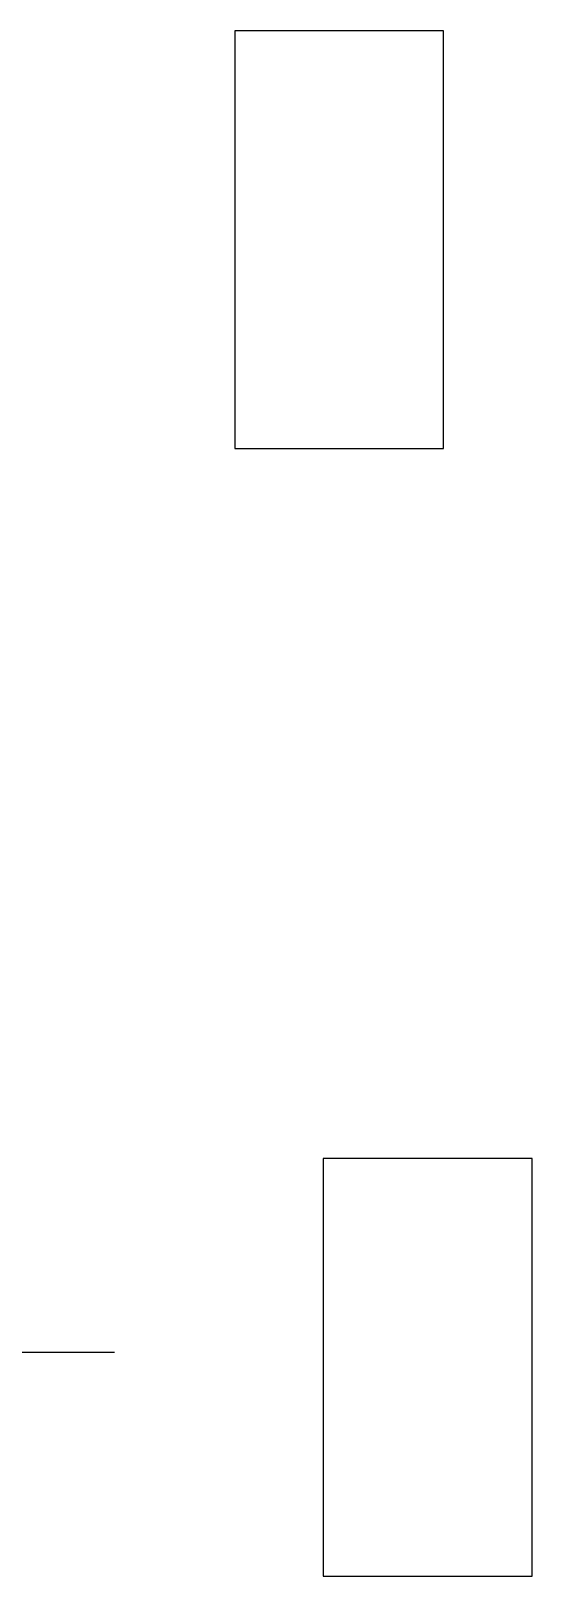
# Model space of a CAD drawing. Extents: x -19 to 297, y 0 to 420.
# Drawn here: x 85.17 to 88.17, y 179.93 to 189.18 of the extents above; entities that cross this region are included whole.
import ezdxf

# ---------------------------------------------------------------- set-up
doc = ezdxf.new("R2010")
doc.units = 0
doc.header["$MEASUREMENT"] = 0
doc.linetypes.add('K5LT_BASIC', pattern=[0])
doc.layers.add('Системный слой', color=7, linetype='Continuous')

# ---------------------------------------------------------------- blocks, each defined once
blk = doc.blocks.new('*U')
at = {"layer": 'Системный слой', "color": 5, "linetype": 'K5LT_BASIC'}
for p, q in [((87.6365, 189.1771), (86.3865, 189.1771)), ((86.3865, 189.1771), (86.3865, 186.6771)), ((87.6365, 186.6771), (87.6365, 189.1771)), ((86.3865, 186.6771), (87.6365, 186.6771)), ((88.1656, 182.4302), (86.9156, 182.4302)), ((86.9156, 182.4302), (86.9156, 179.9302)), ((88.1656, 179.9302), (88.1656, 182.4302)), ((86.9156, 179.9302), (88.1656, 179.9302))]:
    blk.add_line(p, q, dxfattribs=at)

msp = doc.modelspace()

# ---------------------------------------------------------------- linework, layer by layer
at = {"layer": 'Системный слой', "color": 5, "linetype": 'K5LT_BASIC'}
msp.add_line((85.6667, 181.2688), (84.6667, 181.2688), dxfattribs=at)

# ---------------------------------------------------------------- block references
at = {"layer": 'Системный слой'}
msp.add_blockref('*U', (0, 0), dxfattribs=at)
msp.add_blockref('*U', (0, 0), dxfattribs=at)
msp.add_blockref('*U', (0, 0), dxfattribs=at)
msp.add_blockref('*U', (0, 0), dxfattribs=at)
msp.add_blockref('*U', (0, 0), dxfattribs=at)
msp.add_blockref('*U', (0, 0), dxfattribs=at)
msp.add_blockref('*U', (0, 0), dxfattribs=at)
msp.add_blockref('*U', (0, 0), dxfattribs=at)
msp.add_blockref('*U', (0, 0), dxfattribs=at)
msp.add_blockref('*U', (0, 0), dxfattribs=at)
msp.add_blockref('*U', (0, 0), dxfattribs=at)
msp.add_blockref('*U', (0, 0), dxfattribs=at)
msp.add_blockref('*U', (0, 0), dxfattribs=at)
msp.add_blockref('*U', (0, 0), dxfattribs=at)
msp.add_blockref('*U', (0, 0), dxfattribs=at)
msp.add_blockref('*U', (0, 0), dxfattribs=at)
msp.add_blockref('*U', (0, 0), dxfattribs=at)
msp.add_blockref('*U', (0, 0), dxfattribs=at)
msp.add_blockref('*U', (0, 0), dxfattribs=at)
msp.add_blockref('*U', (0, 0), dxfattribs=at)
msp.add_blockref('*U', (0, 0), dxfattribs=at)
msp.add_blockref('*U', (0, 0), dxfattribs=at)
msp.add_blockref('*U', (0, 0), dxfattribs=at)
msp.add_blockref('*U', (0, 0), dxfattribs=at)
msp.add_blockref('*U', (0, 0), dxfattribs=at)
msp.add_blockref('*U', (0, 0), dxfattribs=at)
msp.add_blockref('*U', (0, 0), dxfattribs=at)
msp.add_blockref('*U', (0, 0), dxfattribs=at)
msp.add_blockref('*U', (0, 0), dxfattribs=at)
msp.add_blockref('*U', (0, 0), dxfattribs=at)
msp.add_blockref('*U', (0, 0), dxfattribs=at)
msp.add_blockref('*U', (0, 0), dxfattribs=at)
msp.add_blockref('*U', (0, 0), dxfattribs=at)
msp.add_blockref('*U', (0, 0), dxfattribs=at)
msp.add_blockref('*U', (0, 0), dxfattribs=at)
msp.add_blockref('*U', (0, 0), dxfattribs=at)
msp.add_blockref('*U', (0, 0), dxfattribs=at)
msp.add_blockref('*U', (0, 0), dxfattribs=at)
msp.add_blockref('*U', (0, 0), dxfattribs=at)
msp.add_blockref('*U', (0, 0), dxfattribs=at)
msp.add_blockref('*U', (0, 0), dxfattribs=at)
msp.add_blockref('*U', (0, 0), dxfattribs=at)
msp.add_blockref('*U', (0, 0), dxfattribs=at)
msp.add_blockref('*U', (0, 0), dxfattribs=at)
msp.add_blockref('*U', (0, 0), dxfattribs=at)
msp.add_blockref('*U', (0, 0), dxfattribs=at)
msp.add_blockref('*U', (0, 0), dxfattribs=at)
msp.add_blockref('*U', (0, 0), dxfattribs=at)
msp.add_blockref('*U', (0, 0), dxfattribs=at)
msp.add_blockref('*U', (0, 0), dxfattribs=at)
msp.add_blockref('*U', (0, 0), dxfattribs=at)
msp.add_blockref('*U', (0, 0), dxfattribs=at)
msp.add_blockref('*U', (0, 0), dxfattribs=at)
msp.add_blockref('*U', (0, 0), dxfattribs=at)
msp.add_blockref('*U', (0, 0), dxfattribs=at)
msp.add_blockref('*U', (0, 0), dxfattribs=at)
msp.add_blockref('*U', (0, 0), dxfattribs=at)
msp.add_blockref('*U', (0, 0), dxfattribs=at)
msp.add_blockref('*U', (0, 0), dxfattribs=at)
msp.add_blockref('*U', (0, 0), dxfattribs=at)
msp.add_blockref('*U', (0, 0), dxfattribs=at)
msp.add_blockref('*U', (0, 0), dxfattribs=at)
msp.add_blockref('*U', (0, 0), dxfattribs=at)
msp.add_blockref('*U', (0, 0), dxfattribs=at)
msp.add_blockref('*U', (0, 0), dxfattribs=at)
msp.add_blockref('*U', (0, 0), dxfattribs=at)
msp.add_blockref('*U', (0, 0), dxfattribs=at)
msp.add_blockref('*U', (0, 0), dxfattribs=at)
msp.add_blockref('*U', (0, 0), dxfattribs=at)
msp.add_blockref('*U', (0, 0), dxfattribs=at)
msp.add_blockref('*U', (0, 0), dxfattribs=at)
msp.add_blockref('*U', (0, 0), dxfattribs=at)
msp.add_blockref('*U', (0, 0), dxfattribs=at)
msp.add_blockref('*U', (0, 0), dxfattribs=at)
msp.add_blockref('*U', (0, 0), dxfattribs=at)
msp.add_blockref('*U', (0, 0), dxfattribs=at)
msp.add_blockref('*U', (0, 0), dxfattribs=at)
msp.add_blockref('*U', (0, 0), dxfattribs=at)
msp.add_blockref('*U', (0, 0), dxfattribs=at)
msp.add_blockref('*U', (0, 0), dxfattribs=at)
msp.add_blockref('*U', (0, 0), dxfattribs=at)
msp.add_blockref('*U', (0, 0), dxfattribs=at)
msp.add_blockref('*U', (0, 0), dxfattribs=at)
msp.add_blockref('*U', (0, 0), dxfattribs=at)
msp.add_blockref('*U', (0, 0), dxfattribs=at)
msp.add_blockref('*U', (0, 0), dxfattribs=at)
msp.add_blockref('*U', (0, 0), dxfattribs=at)
msp.add_blockref('*U', (0, 0), dxfattribs=at)
msp.add_blockref('*U', (0, 0), dxfattribs=at)
msp.add_blockref('*U', (0, 0), dxfattribs=at)
msp.add_blockref('*U', (0, 0), dxfattribs=at)
msp.add_blockref('*U', (0, 0), dxfattribs=at)
msp.add_blockref('*U', (0, 0), dxfattribs=at)
msp.add_blockref('*U', (0, 0), dxfattribs=at)
msp.add_blockref('*U', (0, 0), dxfattribs=at)
msp.add_blockref('*U', (0, 0), dxfattribs=at)
msp.add_blockref('*U', (0, 0), dxfattribs=at)
msp.add_blockref('*U', (0, 0), dxfattribs=at)
msp.add_blockref('*U', (0, 0), dxfattribs=at)
msp.add_blockref('*U', (0, 0), dxfattribs=at)
msp.add_blockref('*U', (0, 0), dxfattribs=at)
msp.add_blockref('*U', (0, 0), dxfattribs=at)
msp.add_blockref('*U', (0, 0), dxfattribs=at)
msp.add_blockref('*U', (0, 0), dxfattribs=at)
msp.add_blockref('*U', (0, 0), dxfattribs=at)
msp.add_blockref('*U', (0, 0), dxfattribs=at)
msp.add_blockref('*U', (0, 0), dxfattribs=at)
msp.add_blockref('*U', (0, 0), dxfattribs=at)
msp.add_blockref('*U', (0, 0), dxfattribs=at)
msp.add_blockref('*U', (0, 0), dxfattribs=at)
msp.add_blockref('*U', (0, 0), dxfattribs=at)
msp.add_blockref('*U', (0, 0), dxfattribs=at)
msp.add_blockref('*U', (0, 0), dxfattribs=at)
msp.add_blockref('*U', (0, 0), dxfattribs=at)
msp.add_blockref('*U', (0, 0), dxfattribs=at)
msp.add_blockref('*U', (0, 0), dxfattribs=at)
msp.add_blockref('*U', (0, 0), dxfattribs=at)
msp.add_blockref('*U', (0, 0), dxfattribs=at)
msp.add_blockref('*U', (0, 0), dxfattribs=at)
msp.add_blockref('*U', (0, 0), dxfattribs=at)
msp.add_blockref('*U', (0, 0), dxfattribs=at)
msp.add_blockref('*U', (0, 0), dxfattribs=at)
msp.add_blockref('*U', (0, 0), dxfattribs=at)
msp.add_blockref('*U', (0, 0), dxfattribs=at)
msp.add_blockref('*U', (0, 0), dxfattribs=at)
msp.add_blockref('*U', (0, 0), dxfattribs=at)
msp.add_blockref('*U', (0, 0), dxfattribs=at)
msp.add_blockref('*U', (0, 0), dxfattribs=at)
msp.add_blockref('*U', (0, 0), dxfattribs=at)
msp.add_blockref('*U', (0, 0), dxfattribs=at)
msp.add_blockref('*U', (0, 0), dxfattribs=at)
msp.add_blockref('*U', (0, 0), dxfattribs=at)
msp.add_blockref('*U', (0, 0), dxfattribs=at)
msp.add_blockref('*U', (0, 0), dxfattribs=at)
msp.add_blockref('*U', (0, 0), dxfattribs=at)
msp.add_blockref('*U', (0, 0), dxfattribs=at)
msp.add_blockref('*U', (0, 0), dxfattribs=at)
msp.add_blockref('*U', (0, 0), dxfattribs=at)
msp.add_blockref('*U', (0, 0), dxfattribs=at)
msp.add_blockref('*U', (0, 0), dxfattribs=at)
msp.add_blockref('*U', (0, 0), dxfattribs=at)
msp.add_blockref('*U', (0, 0), dxfattribs=at)
msp.add_blockref('*U', (0, 0), dxfattribs=at)
msp.add_blockref('*U', (0, 0), dxfattribs=at)
msp.add_blockref('*U', (0, 0), dxfattribs=at)
msp.add_blockref('*U', (0, 0), dxfattribs=at)
msp.add_blockref('*U', (0, 0), dxfattribs=at)
msp.add_blockref('*U', (0, 0), dxfattribs=at)
msp.add_blockref('*U', (0, 0), dxfattribs=at)
msp.add_blockref('*U', (0, 0), dxfattribs=at)
msp.add_blockref('*U', (0, 0), dxfattribs=at)
msp.add_blockref('*U', (0, 0), dxfattribs=at)
msp.add_blockref('*U', (0, 0), dxfattribs=at)
msp.add_blockref('*U', (0, 0), dxfattribs=at)
msp.add_blockref('*U', (0, 0), dxfattribs=at)
msp.add_blockref('*U', (0, 0), dxfattribs=at)
msp.add_blockref('*U', (0, 0), dxfattribs=at)
msp.add_blockref('*U', (0, 0), dxfattribs=at)
msp.add_blockref('*U', (0, 0), dxfattribs=at)
msp.add_blockref('*U', (0, 0), dxfattribs=at)
msp.add_blockref('*U', (0, 0), dxfattribs=at)
msp.add_blockref('*U', (0, 0), dxfattribs=at)
msp.add_blockref('*U', (0, 0), dxfattribs=at)
msp.add_blockref('*U', (0, 0), dxfattribs=at)
msp.add_blockref('*U', (0, 0), dxfattribs=at)
msp.add_blockref('*U', (0, 0), dxfattribs=at)
msp.add_blockref('*U', (0, 0), dxfattribs=at)
msp.add_blockref('*U', (0, 0), dxfattribs=at)
msp.add_blockref('*U', (0, 0), dxfattribs=at)
msp.add_blockref('*U', (0, 0), dxfattribs=at)
msp.add_blockref('*U', (0, 0), dxfattribs=at)
msp.add_blockref('*U', (0, 0), dxfattribs=at)
msp.add_blockref('*U', (0, 0), dxfattribs=at)
msp.add_blockref('*U', (0, 0), dxfattribs=at)
msp.add_blockref('*U', (0, 0), dxfattribs=at)
msp.add_blockref('*U', (0, 0), dxfattribs=at)
msp.add_blockref('*U', (0, 0), dxfattribs=at)
msp.add_blockref('*U', (0, 0), dxfattribs=at)
msp.add_blockref('*U', (0, 0), dxfattribs=at)
msp.add_blockref('*U', (0, 0), dxfattribs=at)
msp.add_blockref('*U', (0, 0), dxfattribs=at)
msp.add_blockref('*U', (0, 0), dxfattribs=at)
msp.add_blockref('*U', (0, 0), dxfattribs=at)
msp.add_blockref('*U', (0, 0), dxfattribs=at)
msp.add_blockref('*U', (0, 0), dxfattribs=at)
msp.add_blockref('*U', (0, 0), dxfattribs=at)
msp.add_blockref('*U', (0, 0), dxfattribs=at)
msp.add_blockref('*U', (0, 0), dxfattribs=at)
msp.add_blockref('*U', (0, 0), dxfattribs=at)
msp.add_blockref('*U', (0, 0), dxfattribs=at)
msp.add_blockref('*U', (0, 0), dxfattribs=at)
msp.add_blockref('*U', (0, 0), dxfattribs=at)
msp.add_blockref('*U', (0, 0), dxfattribs=at)
msp.add_blockref('*U', (0, 0), dxfattribs=at)
msp.add_blockref('*U', (0, 0), dxfattribs=at)
msp.add_blockref('*U', (0, 0), dxfattribs=at)
msp.add_blockref('*U', (0, 0), dxfattribs=at)
msp.add_blockref('*U', (0, 0), dxfattribs=at)
msp.add_blockref('*U', (0, 0), dxfattribs=at)
msp.add_blockref('*U', (0, 0), dxfattribs=at)
msp.add_blockref('*U', (0, 0), dxfattribs=at)
msp.add_blockref('*U', (0, 0), dxfattribs=at)
msp.add_blockref('*U', (0, 0), dxfattribs=at)
msp.add_blockref('*U', (0, 0), dxfattribs=at)
msp.add_blockref('*U', (0, 0), dxfattribs=at)
msp.add_blockref('*U', (0, 0), dxfattribs=at)
msp.add_blockref('*U', (0, 0), dxfattribs=at)
msp.add_blockref('*U', (0, 0), dxfattribs=at)
msp.add_blockref('*U', (0, 0), dxfattribs=at)
msp.add_blockref('*U', (0, 0), dxfattribs=at)
msp.add_blockref('*U', (0, 0), dxfattribs=at)
msp.add_blockref('*U', (0, 0), dxfattribs=at)
msp.add_blockref('*U', (0, 0), dxfattribs=at)
msp.add_blockref('*U', (0, 0), dxfattribs=at)
msp.add_blockref('*U', (0, 0), dxfattribs=at)
msp.add_blockref('*U', (0, 0), dxfattribs=at)
msp.add_blockref('*U', (0, 0), dxfattribs=at)
msp.add_blockref('*U', (0, 0), dxfattribs=at)
msp.add_blockref('*U', (0, 0), dxfattribs=at)
msp.add_blockref('*U', (0, 0), dxfattribs=at)
msp.add_blockref('*U', (0, 0), dxfattribs=at)
msp.add_blockref('*U', (0, 0), dxfattribs=at)
msp.add_blockref('*U', (0, 0), dxfattribs=at)
msp.add_blockref('*U', (0, 0), dxfattribs=at)
msp.add_blockref('*U', (0, 0), dxfattribs=at)
msp.add_blockref('*U', (0, 0), dxfattribs=at)
msp.add_blockref('*U', (0, 0), dxfattribs=at)
msp.add_blockref('*U', (0, 0), dxfattribs=at)
msp.add_blockref('*U', (0, 0), dxfattribs=at)
msp.add_blockref('*U', (0, 0), dxfattribs=at)
msp.add_blockref('*U', (0, 0), dxfattribs=at)
msp.add_blockref('*U', (0, 0), dxfattribs=at)
msp.add_blockref('*U', (0, 0), dxfattribs=at)
msp.add_blockref('*U', (0, 0), dxfattribs=at)
msp.add_blockref('*U', (0, 0), dxfattribs=at)
msp.add_blockref('*U', (0, 0), dxfattribs=at)
msp.add_blockref('*U', (0, 0), dxfattribs=at)
msp.add_blockref('*U', (0, 0), dxfattribs=at)
msp.add_blockref('*U', (0, 0), dxfattribs=at)
msp.add_blockref('*U', (0, 0), dxfattribs=at)
msp.add_blockref('*U', (0, 0), dxfattribs=at)
msp.add_blockref('*U', (0, 0), dxfattribs=at)
msp.add_blockref('*U', (0, 0), dxfattribs=at)
msp.add_blockref('*U', (0, 0), dxfattribs=at)
msp.add_blockref('*U', (0, 0), dxfattribs=at)
msp.add_blockref('*U', (0, 0), dxfattribs=at)
msp.add_blockref('*U', (0, 0), dxfattribs=at)
msp.add_blockref('*U', (0, 0), dxfattribs=at)
msp.add_blockref('*U', (0, 0), dxfattribs=at)
msp.add_blockref('*U', (0, 0), dxfattribs=at)
msp.add_blockref('*U', (0, 0), dxfattribs=at)
msp.add_blockref('*U', (0, 0), dxfattribs=at)
msp.add_blockref('*U', (0, 0), dxfattribs=at)
msp.add_blockref('*U', (0, 0), dxfattribs=at)
msp.add_blockref('*U', (0, 0), dxfattribs=at)
msp.add_blockref('*U', (0, 0), dxfattribs=at)
msp.add_blockref('*U', (0, 0), dxfattribs=at)
msp.add_blockref('*U', (0, 0), dxfattribs=at)
msp.add_blockref('*U', (0, 0), dxfattribs=at)
msp.add_blockref('*U', (0, 0), dxfattribs=at)
msp.add_blockref('*U', (0, 0), dxfattribs=at)
msp.add_blockref('*U', (0, 0), dxfattribs=at)
msp.add_blockref('*U', (0, 0), dxfattribs=at)
msp.add_blockref('*U', (0, 0), dxfattribs=at)
msp.add_blockref('*U', (0, 0), dxfattribs=at)
msp.add_blockref('*U', (0, 0), dxfattribs=at)
msp.add_blockref('*U', (0, 0), dxfattribs=at)
msp.add_blockref('*U', (0, 0), dxfattribs=at)
msp.add_blockref('*U', (0, 0), dxfattribs=at)
msp.add_blockref('*U', (0, 0), dxfattribs=at)
msp.add_blockref('*U', (0, 0), dxfattribs=at)
msp.add_blockref('*U', (0, 0), dxfattribs=at)
msp.add_blockref('*U', (0, 0), dxfattribs=at)
msp.add_blockref('*U', (0, 0), dxfattribs=at)
msp.add_blockref('*U', (0, 0), dxfattribs=at)
msp.add_blockref('*U', (0, 0), dxfattribs=at)
msp.add_blockref('*U', (0, 0), dxfattribs=at)
msp.add_blockref('*U', (0, 0), dxfattribs=at)
msp.add_blockref('*U', (0, 0), dxfattribs=at)
msp.add_blockref('*U', (0, 0), dxfattribs=at)
msp.add_blockref('*U', (0, 0), dxfattribs=at)
msp.add_blockref('*U', (0, 0), dxfattribs=at)
msp.add_blockref('*U', (0, 0), dxfattribs=at)
msp.add_blockref('*U', (0, 0), dxfattribs=at)
msp.add_blockref('*U', (0, 0), dxfattribs=at)
msp.add_blockref('*U', (0, 0), dxfattribs=at)
msp.add_blockref('*U', (0, 0), dxfattribs=at)
msp.add_blockref('*U', (0, 0), dxfattribs=at)
msp.add_blockref('*U', (0, 0), dxfattribs=at)
msp.add_blockref('*U', (0, 0), dxfattribs=at)
msp.add_blockref('*U', (0, 0), dxfattribs=at)
msp.add_blockref('*U', (0, 0), dxfattribs=at)
msp.add_blockref('*U', (0, 0), dxfattribs=at)
msp.add_blockref('*U', (0, 0), dxfattribs=at)
msp.add_blockref('*U', (0, 0), dxfattribs=at)
msp.add_blockref('*U', (0, 0), dxfattribs=at)
msp.add_blockref('*U', (0, 0), dxfattribs=at)
msp.add_blockref('*U', (0, 0), dxfattribs=at)
msp.add_blockref('*U', (0, 0), dxfattribs=at)
msp.add_blockref('*U', (0, 0), dxfattribs=at)
msp.add_blockref('*U', (0, 0), dxfattribs=at)
msp.add_blockref('*U', (0, 0), dxfattribs=at)
msp.add_blockref('*U', (0, 0), dxfattribs=at)
msp.add_blockref('*U', (0, 0), dxfattribs=at)
msp.add_blockref('*U', (0, 0), dxfattribs=at)
msp.add_blockref('*U', (0, 0), dxfattribs=at)
msp.add_blockref('*U', (0, 0), dxfattribs=at)
msp.add_blockref('*U', (0, 0), dxfattribs=at)
msp.add_blockref('*U', (0, 0), dxfattribs=at)
msp.add_blockref('*U', (0, 0), dxfattribs=at)
msp.add_blockref('*U', (0, 0), dxfattribs=at)
msp.add_blockref('*U', (0, 0), dxfattribs=at)
msp.add_blockref('*U', (0, 0), dxfattribs=at)
msp.add_blockref('*U', (0, 0), dxfattribs=at)
msp.add_blockref('*U', (0, 0), dxfattribs=at)
msp.add_blockref('*U', (0, 0), dxfattribs=at)
msp.add_blockref('*U', (0, 0), dxfattribs=at)
msp.add_blockref('*U', (0, 0), dxfattribs=at)
msp.add_blockref('*U', (0, 0), dxfattribs=at)
msp.add_blockref('*U', (0, 0), dxfattribs=at)
msp.add_blockref('*U', (0, 0), dxfattribs=at)
msp.add_blockref('*U', (0, 0), dxfattribs=at)
msp.add_blockref('*U', (0, 0), dxfattribs=at)
msp.add_blockref('*U', (0, 0), dxfattribs=at)
msp.add_blockref('*U', (0, 0), dxfattribs=at)
msp.add_blockref('*U', (0, 0), dxfattribs=at)
msp.add_blockref('*U', (0, 0), dxfattribs=at)
msp.add_blockref('*U', (0, 0), dxfattribs=at)
msp.add_blockref('*U', (0, 0), dxfattribs=at)
msp.add_blockref('*U', (0, 0), dxfattribs=at)
msp.add_blockref('*U', (0, 0), dxfattribs=at)
msp.add_blockref('*U', (0, 0), dxfattribs=at)
msp.add_blockref('*U', (0, 0), dxfattribs=at)
msp.add_blockref('*U', (0, 0), dxfattribs=at)
msp.add_blockref('*U', (0, 0), dxfattribs=at)
msp.add_blockref('*U', (0, 0), dxfattribs=at)
msp.add_blockref('*U', (0, 0), dxfattribs=at)
msp.add_blockref('*U', (0, 0), dxfattribs=at)
msp.add_blockref('*U', (0, 0), dxfattribs=at)
msp.add_blockref('*U', (0, 0), dxfattribs=at)
msp.add_blockref('*U', (0, 0), dxfattribs=at)
msp.add_blockref('*U', (0, 0), dxfattribs=at)
msp.add_blockref('*U', (0, 0), dxfattribs=at)
msp.add_blockref('*U', (0, 0), dxfattribs=at)
msp.add_blockref('*U', (0, 0), dxfattribs=at)
msp.add_blockref('*U', (0, 0), dxfattribs=at)
msp.add_blockref('*U', (0, 0), dxfattribs=at)
msp.add_blockref('*U', (0, 0), dxfattribs=at)
msp.add_blockref('*U', (0, 0), dxfattribs=at)
msp.add_blockref('*U', (0, 0), dxfattribs=at)
msp.add_blockref('*U', (0, 0), dxfattribs=at)
msp.add_blockref('*U', (0, 0), dxfattribs=at)
msp.add_blockref('*U', (0, 0), dxfattribs=at)
msp.add_blockref('*U', (0, 0), dxfattribs=at)
msp.add_blockref('*U', (0, 0), dxfattribs=at)
msp.add_blockref('*U', (0, 0), dxfattribs=at)
msp.add_blockref('*U', (0, 0), dxfattribs=at)
msp.add_blockref('*U', (0, 0), dxfattribs=at)
msp.add_blockref('*U', (0, 0), dxfattribs=at)
msp.add_blockref('*U', (0, 0), dxfattribs=at)
msp.add_blockref('*U', (0, 0), dxfattribs=at)
msp.add_blockref('*U', (0, 0), dxfattribs=at)
msp.add_blockref('*U', (0, 0), dxfattribs=at)
msp.add_blockref('*U', (0, 0), dxfattribs=at)
msp.add_blockref('*U', (0, 0), dxfattribs=at)
msp.add_blockref('*U', (0, 0), dxfattribs=at)
msp.add_blockref('*U', (0, 0), dxfattribs=at)
msp.add_blockref('*U', (0, 0), dxfattribs=at)
msp.add_blockref('*U', (0, 0), dxfattribs=at)
msp.add_blockref('*U', (0, 0), dxfattribs=at)
msp.add_blockref('*U', (0, 0), dxfattribs=at)
msp.add_blockref('*U', (0, 0), dxfattribs=at)
msp.add_blockref('*U', (0, 0), dxfattribs=at)
msp.add_blockref('*U', (0, 0), dxfattribs=at)
msp.add_blockref('*U', (0, 0), dxfattribs=at)
msp.add_blockref('*U', (0, 0), dxfattribs=at)
msp.add_blockref('*U', (0, 0), dxfattribs=at)
msp.add_blockref('*U', (0, 0), dxfattribs=at)
msp.add_blockref('*U', (0, 0), dxfattribs=at)
msp.add_blockref('*U', (0, 0), dxfattribs=at)
msp.add_blockref('*U', (0, 0), dxfattribs=at)
msp.add_blockref('*U', (0, 0), dxfattribs=at)
msp.add_blockref('*U', (0, 0), dxfattribs=at)
msp.add_blockref('*U', (0, 0), dxfattribs=at)
msp.add_blockref('*U', (0, 0), dxfattribs=at)
msp.add_blockref('*U', (0, 0), dxfattribs=at)
msp.add_blockref('*U', (0, 0), dxfattribs=at)
msp.add_blockref('*U', (0, 0), dxfattribs=at)
msp.add_blockref('*U', (0, 0), dxfattribs=at)
msp.add_blockref('*U', (0, 0), dxfattribs=at)
msp.add_blockref('*U', (0, 0), dxfattribs=at)
msp.add_blockref('*U', (0, 0), dxfattribs=at)
msp.add_blockref('*U', (0, 0), dxfattribs=at)
msp.add_blockref('*U', (0, 0), dxfattribs=at)
msp.add_blockref('*U', (0, 0), dxfattribs=at)
msp.add_blockref('*U', (0, 0), dxfattribs=at)
msp.add_blockref('*U', (0, 0), dxfattribs=at)
msp.add_blockref('*U', (0, 0), dxfattribs=at)
msp.add_blockref('*U', (0, 0), dxfattribs=at)
msp.add_blockref('*U', (0, 0), dxfattribs=at)
msp.add_blockref('*U', (0, 0), dxfattribs=at)
msp.add_blockref('*U', (0, 0), dxfattribs=at)
msp.add_blockref('*U', (0, 0), dxfattribs=at)
msp.add_blockref('*U', (0, 0), dxfattribs=at)
msp.add_blockref('*U', (0, 0), dxfattribs=at)
msp.add_blockref('*U', (0, 0), dxfattribs=at)
msp.add_blockref('*U', (0, 0), dxfattribs=at)
msp.add_blockref('*U', (0, 0), dxfattribs=at)
msp.add_blockref('*U', (0, 0), dxfattribs=at)
msp.add_blockref('*U', (0, 0), dxfattribs=at)
msp.add_blockref('*U', (0, 0), dxfattribs=at)
msp.add_blockref('*U', (0, 0), dxfattribs=at)
msp.add_blockref('*U', (0, 0), dxfattribs=at)
msp.add_blockref('*U', (0, 0), dxfattribs=at)
msp.add_blockref('*U', (0, 0), dxfattribs=at)
msp.add_blockref('*U', (0, 0), dxfattribs=at)
msp.add_blockref('*U', (0, 0), dxfattribs=at)
msp.add_blockref('*U', (0, 0), dxfattribs=at)
msp.add_blockref('*U', (0, 0), dxfattribs=at)
msp.add_blockref('*U', (0, 0), dxfattribs=at)
msp.add_blockref('*U', (0, 0), dxfattribs=at)
msp.add_blockref('*U', (0, 0), dxfattribs=at)
msp.add_blockref('*U', (0, 0), dxfattribs=at)
msp.add_blockref('*U', (0, 0), dxfattribs=at)
msp.add_blockref('*U', (0, 0), dxfattribs=at)
msp.add_blockref('*U', (0, 0), dxfattribs=at)
msp.add_blockref('*U', (0, 0), dxfattribs=at)
msp.add_blockref('*U', (0, 0), dxfattribs=at)
msp.add_blockref('*U', (0, 0), dxfattribs=at)
msp.add_blockref('*U', (0, 0), dxfattribs=at)
msp.add_blockref('*U', (0, 0), dxfattribs=at)
msp.add_blockref('*U', (0, 0), dxfattribs=at)
msp.add_blockref('*U', (0, 0), dxfattribs=at)
msp.add_blockref('*U', (0, 0), dxfattribs=at)
msp.add_blockref('*U', (0, 0), dxfattribs=at)
msp.add_blockref('*U', (0, 0), dxfattribs=at)
msp.add_blockref('*U', (0, 0), dxfattribs=at)
msp.add_blockref('*U', (0, 0), dxfattribs=at)
msp.add_blockref('*U', (0, 0), dxfattribs=at)
msp.add_blockref('*U', (0, 0), dxfattribs=at)
msp.add_blockref('*U', (0, 0), dxfattribs=at)
msp.add_blockref('*U', (0, 0), dxfattribs=at)
msp.add_blockref('*U', (0, 0), dxfattribs=at)
msp.add_blockref('*U', (0, 0), dxfattribs=at)
msp.add_blockref('*U', (0, 0), dxfattribs=at)
msp.add_blockref('*U', (0, 0), dxfattribs=at)
msp.add_blockref('*U', (0, 0), dxfattribs=at)
msp.add_blockref('*U', (0, 0), dxfattribs=at)
msp.add_blockref('*U', (0, 0), dxfattribs=at)
msp.add_blockref('*U', (0, 0), dxfattribs=at)

doc.saveas('drawing.dxf')
